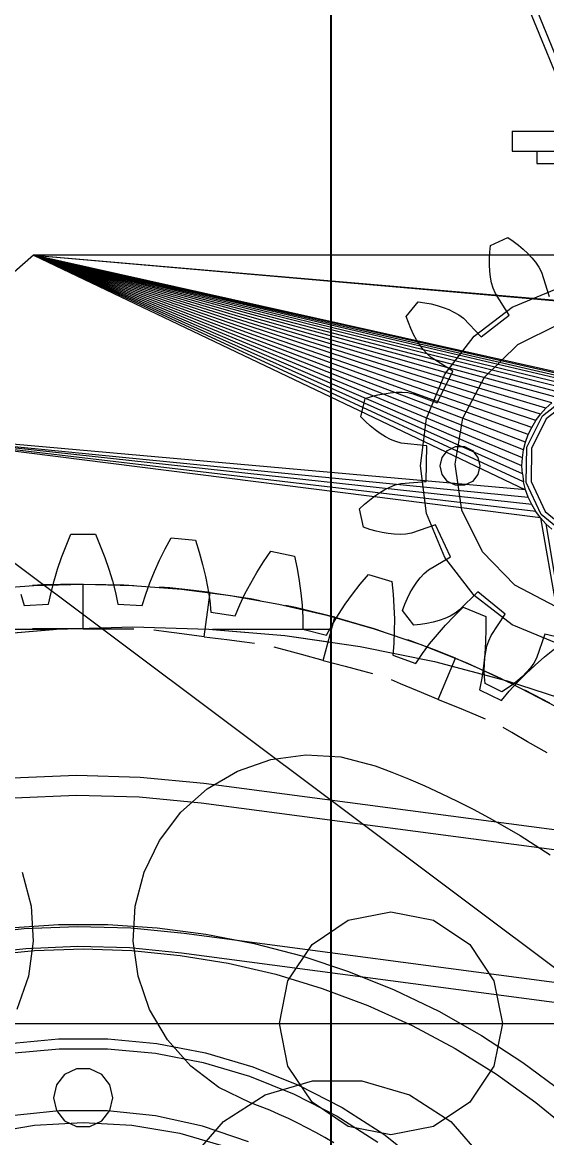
# Model space of a CAD drawing. Header units: millimetres. Extents: x -191664 to 191490, y -197311 to 10263.
# Drawn here: x 750.4 to 962, y -103306.2 to -102856 of the extents above; entities that cross this region are included whole.
import ezdxf

# ---------------------------------------------------------------- set-up
doc = ezdxf.new("R2010")
doc.units = ezdxf.units.MM
for name, color, linetype, lineweight in [('COTAS_P', 1, 'Continuous', 0), ('COTAS_R', 1, 'Continuous', 0), ('DET_briquetadora_lateral', 7, 'Continuous', 0), ('R15_COTAS_TRANSPORTE_P', 1, 'Continuous', 0)]:
    doc.layers.add(name, color=color, linetype=linetype, lineweight=lineweight)
doc.dimstyles.new('PLANTA_20', dxfattribs={"dimtxt": 50, "dimasz": 30, "dimexe": 30, "dimexo": 16, "dimgap": 20, "dimtad": 1, "dimtih": 1, "dimtoh": 1, "dimdec": 1, "dimzin": 0, "dimdsep": 46, "dimcen": 0.09, "dimadec": 0, "dimazin": 0, "dimtfac": 1, "dimtdec": 4, "dimtofl": 0, "dimtmove": 0, "dimatfit": 3, "dimfxl": 1, "dimtolj": 1, "dimtzin": 0, "dimarcsym": 0})

# ---------------------------------------------------------------- blocks, each defined once
blk = doc.blocks.new('*D77')
at = {"layer": 'COTAS_R', "color": 0, "lineweight": -2, "transparency": 16777216}
for p, q in [((91, -102532.75), (1205, -102532.75)), ((1175, -105170), (1175, -102562.75)), ((91, -105200), (1205, -105200))]:
    blk.add_line(p, q, dxfattribs=at)
at = {"layer": 'COTAS_R', "color": 0, "transparency": 16777216}
for points in [[(1170, -102562.75), (1180, -102562.75), (1175, -102532.75)], [(1170, -105170), (1180, -105170), (1175, -105200)]]:
    blk.add_solid(points, dxfattribs=at)
at = {"layer": 'Defpoints', "color": 0, "transparency": 16777216}
for p in [(75, -102532.75), (1175, -102532.75), (75, -105200)]:
    blk.add_point(p, dxfattribs=at)
blk = doc.blocks.new('*D78')
at = {"layer": 'COTAS_P', "color": 0, "lineweight": -2, "transparency": 16777216}
for p, q in [((1159, -102532.75), (845, -102532.75)), ((875, -105170), (875, -102562.75)), ((1159, -105200), (845, -105200))]:
    blk.add_line(p, q, dxfattribs=at)
at = {"layer": 'COTAS_P', "color": 0, "transparency": 16777216}
for points in [[(870, -102562.75), (880, -102562.75), (875, -102532.75)], [(870, -105170), (880, -105170), (875, -105200)]]:
    blk.add_solid(points, dxfattribs=at)
at = {"layer": 'Defpoints', "color": 0, "transparency": 16777216}
for p in [(875, -102532.75), (1175, -102532.75), (1175, -105200)]:
    blk.add_point(p, dxfattribs=at)
blk = doc.blocks.new('*D131')
at = {"layer": 'Defpoints', "color": 0, "transparency": 16777216}
for p in [(1100, -183968.15), (1139.8, -184162.66), (1104.62, -184212), (1304.62, -184212), (1304.62, -184212)]:
    blk.add_point(p, dxfattribs=at)
at = {"layer": 'R15_COTAS_TRANSPORTE_P', "color": 0, "lineweight": -2, "transparency": 16777216}
blk.add_arc((1304.62, -184212), 172.05, 140.0034, 169.9966, dxfattribs=at)
at = {"layer": 'R15_COTAS_TRANSPORTE_P', "color": 0, "transparency": 16777216}
for points in [[(1169.28, -184097.88), (1176.35, -184104.95), (1194.03, -184080.2)], [(1140.17, -184182.55), (1130.2, -184181.68), (1132.57, -184212)]]:
    blk.add_solid(points, dxfattribs=at)
blk = doc.blocks.new('*D133')
at = {"layer": 'Defpoints', "color": 0, "transparency": 16777216}
for p in [(439.69, -194147.98), (217.89, -194406.09), (-500, -194490), (-500, -194490), (500, -194490)]:
    blk.add_point(p, dxfattribs=at)
at = {"layer": 'R15_COTAS_TRANSPORTE_P', "color": 0, "lineweight": -2, "transparency": 16777216}
blk.add_arc((-500, -194490), 722.77, 2.37834, 17.62166, dxfattribs=at)
at = {"layer": 'R15_COTAS_TRANSPORTE_P', "color": 0, "transparency": 16777216}
for points in [[(184.12, -194272.81), (193.59, -194269.58), (179.18, -194242.8)], [(227.15, -194459.9), (217.15, -194460.11), (222.77, -194490)]]:
    blk.add_solid(points, dxfattribs=at)

msp = doc.modelspace()

# ---------------------------------------------------------------- linework, layer by layer
at = {"layer": 'DET_briquetadora_lateral', "color": 253, "true_color": 0xa8b8bb}
for p, q in [((825, -102532.75), (975, -102900)), ((978, -102900), (828, -102532.75))]:
    msp.add_line(p, q, dxfattribs=at)
at = {"layer": 'DET_briquetadora_lateral', "color": 8, "true_color": 0x6f7d84}
for p, q in [((948, -102900), (1402, -102900)), ((948, -102900), (948, -102908)), ((948, -102900), (974, -102900)), ((948, -102908), (1402, -102908)), ((948, -102908), (974, -102908))]:
    msp.add_line(p, q, dxfattribs=at)
at = {"layer": 'DET_briquetadora_lateral', "color": 9, "true_color": 0xaebbc0}
for p, q in [((958, -102908), (968, -102908)), ((958, -102908), (958, -102913)), ((958, -102913), (968, -102913))]:
    msp.add_line(p, q, dxfattribs=at)
at = {"layer": 'DET_briquetadora_lateral', "color": 9, "true_color": 0xb9c3c2}
for p, q in [((939.35, -102946.08), (946.25, -102942.86)), ((946.25, -102942.86), (948.47, -102944.35)), ((948.47, -102944.35), (950.56, -102945.91)), ((755, -102950), (675, -103020)), ((755, -102950), (953.42, -103044.63)), ((952.63, -103041.49), (755, -102950)), ((952.16, -103038.28), (755, -102950)), ((952, -103035.05), (755, -102950)), ((952.16, -103031.82), (755, -102950)), ((952.63, -103028.61), (755, -102950)), ((953.42, -103025.47), (755, -102950)), ((954.51, -103022.42), (755, -102950)), ((955.9, -103019.49), (755, -102950)), ((957.56, -103016.72), (755, -102950)), ((959.49, -103014.11), (755, -102950)), ((961.67, -103011.72), (755, -102950)), ((964.07, -103009.54), (755, -102950)), ((966.67, -103007.61), (755, -102950)), ((969.44, -103005.95), (755, -102950)), ((972.37, -103004.56), (755, -102950)), ((975.42, -103003.47), (755, -102950)), ((978.56, -103002.68), (755, -102950)), ((981.77, -103002.21), (755, -102950)), ((985, -103002.05), (755, -102950)), ((988.23, -103002.21), (755, -102950)), ((755, -102950), (1361.77, -103002.21)), ((1595, -102950), (755, -102950)), ((755, -102950), (1358.56, -103002.68)), ((938.91, -102951.34), (939.06, -102948.73)), ((939.06, -102948.73), (939.35, -102946.08)), ((950.56, -102945.91), (952.52, -102947.55)), ((952.52, -102947.55), (954.34, -102949.25)), ((954.34, -102949.25), (956.01, -102951.02)), ((938.9, -102953.89), (938.91, -102951.34)), ((939.03, -102956.38), (938.9, -102953.89)), ((956.01, -102951.02), (957.51, -102952.86)), ((957.51, -102952.86), (958.81, -102954.77)), ((939.31, -102958.8), (939.03, -102956.38)), ((939.76, -102961.13), (939.31, -102958.8)), ((958.81, -102954.77), (959.83, -102956.78)), ((959.83, -102956.78), (962.99, -102966.63)), ((940.38, -102963.35), (939.76, -102961.13)), ((941.27, -102965.42), (940.38, -102963.35)), ((948, -102970.96), (965.85, -102963.57)), ((946.77, -102974.18), (941.27, -102965.42)), ((905.27, -102974.7), (910.09, -102968.8)), ((910.09, -102968.8), (912.74, -102969.18)), ((912.74, -102969.18), (915.3, -102969.68)), ((915.3, -102969.68), (917.77, -102970.3)), ((917.77, -102970.3), (920.15, -102971.05)), ((920.15, -102971.05), (922.42, -102971.92)), ((922.42, -102971.92), (924.57, -102972.92)), ((932.67, -102982.72), (948, -102970.96)), ((906.16, -102977.21), (905.27, -102974.7)), ((924.57, -102972.92), (926.57, -102974.08)), ((926.57, -102974.08), (928.36, -102975.45)), ((928.36, -102975.45), (935.49, -102982.95)), ((935.49, -102982.95), (946.77, -102974.18)), ((907.16, -102979.63), (906.16, -102977.21)), ((908.25, -102981.93), (907.16, -102979.63)), ((950.36, -102986.06), (967.19, -102977.75)), ((909.45, -102984.12), (908.25, -102981.93)), ((910.75, -102986.17), (909.45, -102984.12)), ((920.91, -102998.05), (932.67, -102982.72)), ((936.91, -102999.16), (950.36, -102986.06)), ((912.16, -102988.08), (910.75, -102986.17)), ((913.69, -102989.81), (912.16, -102988.08)), ((915.39, -102991.29), (913.69, -102989.81)), ((924.15, -102996.8), (915.39, -102991.29)), ((913.52, -103015.9), (920.91, -102998.05)), ((917.78, -103009.59), (924.15, -102996.8)), ((928.18, -103015.78), (936.91, -102999.16)), ((886.98, -103015.27), (888.77, -103007.87)), ((888.77, -103007.87), (891.31, -103007.06)), ((891.31, -103007.06), (893.84, -103006.4)), ((893.84, -103006.4), (896.34, -103005.88)), ((896.34, -103005.88), (898.81, -103005.52)), ((898.81, -103005.52), (901.23, -103005.32)), ((901.23, -103005.32), (903.6, -103005.29)), ((903.6, -103005.29), (905.91, -103005.47)), ((905.91, -103005.47), (908.11, -103005.93)), ((908.11, -103005.93), (917.78, -103009.59)), ((960.24, -103014.78), (971.49, -103006.04)), ((972.33, -103007.86), (961.79, -103016.05)), ((959.49, -103014.11), (961.67, -103011.72)), ((961.67, -103011.72), (964.07, -103009.54)), ((888.87, -103017.15), (886.98, -103015.27)), ((890.82, -103018.89), (888.87, -103017.15)), ((911, -103035.05), (913.52, -103015.9)), ((925, -103034.28), (928.18, -103015.78)), ((953.9, -103027.53), (960.24, -103014.78)), ((961.79, -103016.05), (955.84, -103028)), ((955.9, -103019.49), (957.56, -103016.72)), ((957.56, -103016.72), (959.49, -103014.11)), ((675, -103020), (954.51, -103047.68)), ((953.42, -103044.63), (675, -103020)), ((675, -103020), (995, -103260)), ((959.49, -103055.98), (675, -103020)), ((957.56, -103053.38), (675, -103020)), ((955.9, -103050.61), (675, -103020)), ((892.81, -103020.49), (890.82, -103018.89)), ((894.84, -103021.94), (892.81, -103020.49)), ((896.9, -103023.23), (894.84, -103021.94)), ((954.51, -103022.42), (955.9, -103019.49)), ((899, -103024.33), (896.9, -103023.23)), ((901.13, -103025.23), (899, -103024.33)), ((903.3, -103025.83), (901.13, -103025.23)), ((913.58, -103026.99), (903.3, -103025.83)), ((952.63, -103028.61), (953.42, -103025.47)), ((953.42, -103025.47), (954.51, -103022.42)), ((913.4, -103041.28), (913.58, -103026.99)), ((919.79, -103031.58), (922.01, -103028.8)), ((922.01, -103028.8), (925.22, -103027.25)), ((925.22, -103027.25), (928.78, -103027.25)), ((928.78, -103027.25), (931.99, -103028.8)), ((931.99, -103028.8), (934.21, -103031.58)), ((952.16, -103031.82), (952.63, -103028.61)), ((953.71, -103041.77), (953.9, -103027.53)), ((955.84, -103028), (955.67, -103041.35)), ((913.52, -103054.2), (911, -103035.05)), ((919, -103035.05), (919.79, -103031.58)), ((919.79, -103038.52), (919, -103035.05)), ((927.7, -103052.86), (925, -103034.28)), ((934.21, -103031.58), (935, -103035.05)), ((935, -103035.05), (934.21, -103038.52)), ((952, -103035.05), (952.16, -103031.82)), ((952.16, -103038.28), (952, -103035.05)), ((922.01, -103041.3), (919.79, -103038.52)), ((934.21, -103038.52), (931.99, -103041.3)), ((952.16, -103038.28), (952.63, -103041.49)), ((894.53, -103045.84), (896.63, -103044.61)), ((896.63, -103044.61), (898.75, -103043.56)), ((898.75, -103043.56), (900.9, -103042.72)), ((900.9, -103042.72), (903.09, -103042.18)), ((903.09, -103042.18), (913.4, -103041.28)), ((925.22, -103042.85), (922.01, -103041.3)), ((928.78, -103042.85), (925.22, -103042.85)), ((931.99, -103041.3), (928.78, -103042.85)), ((953.42, -103044.63), (952.63, -103041.49)), ((954.51, -103047.68), (953.42, -103044.63)), ((959.73, -103054.68), (953.71, -103041.77)), ((955.67, -103041.35), (961.31, -103053.45)), ((888.45, -103050.48), (890.44, -103048.79)), ((890.44, -103048.79), (892.47, -103047.24)), ((892.47, -103047.24), (894.53, -103045.84)), ((955.9, -103050.61), (954.51, -103047.68)), ((886.5, -103052.31), (888.45, -103050.48)), ((888.1, -103059.76), (886.5, -103052.31)), ((936.01, -103069.69), (927.7, -103052.86)), ((957.56, -103053.38), (955.9, -103050.61)), ((959.49, -103055.98), (957.56, -103053.38)), ((961.31, -103053.45), (971.64, -103061.91)), ((920.91, -103072.05), (913.52, -103054.2)), ((959.49, -103055.98), (961.67, -103058.38)), ((959.49, -103055.98), (995, -103260)), ((970.75, -103063.7), (959.73, -103054.68)), ((768.09, -103067.25), (770.07, -103062.53)), ((770.07, -103062.53), (779.93, -103062.53)), ((779.93, -103062.53), (781.91, -103067.25)), ((890.63, -103060.63), (888.1, -103059.76)), ((893.14, -103061.36), (890.63, -103060.63)), ((895.62, -103061.93), (893.14, -103061.36)), ((898.08, -103062.36), (895.62, -103061.93)), ((900.5, -103062.62), (898.08, -103062.36)), ((902.87, -103062.71), (900.5, -103062.62)), ((905.17, -103062.59), (902.87, -103062.71)), ((907.39, -103062.19), (905.17, -103062.59)), ((917.15, -103058.78), (907.39, -103062.19)), ((923.19, -103071.73), (917.15, -103058.78)), ((964.07, -103060.56), (961.67, -103058.38)), ((961.67, -103058.38), (995, -103260)), ((808.09, -103068.53), (810.52, -103064.03)), ((810.52, -103064.03), (820.34, -103065)), ((820.34, -103065), (821.84, -103069.89)), ((766.29, -103071.97), (768.09, -103067.25)), ((781.91, -103067.25), (783.71, -103071.97)), ((805.83, -103073.06), (808.09, -103068.53)), ((821.84, -103069.89), (823.18, -103074.76)), ((847.77, -103073.73), (850.63, -103069.49)), ((850.63, -103069.49), (860.3, -103071.42)), ((860.3, -103071.42), (861.33, -103076.43)), ((949.11, -103083.13), (936.01, -103069.69)), ((764.66, -103076.7), (766.29, -103071.97)), ((783.71, -103071.97), (785.34, -103076.7)), ((803.75, -103077.6), (805.83, -103073.06)), ((823.18, -103074.76), (824.33, -103079.63)), ((845.08, -103078.01), (847.77, -103073.73)), ((914.29, -103077.01), (923.19, -103071.73)), ((932.67, -103087.38), (920.91, -103072.05)), ((763.24, -103081.43), (764.66, -103076.7)), ((785.34, -103076.7), (786.76, -103081.43)), ((801.87, -103082.17), (803.75, -103077.6)), ((824.33, -103079.63), (825.28, -103084.47)), ((842.57, -103082.33), (845.08, -103078.01)), ((861.33, -103076.43), (862.17, -103081.41)), ((886.75, -103082.8), (890.02, -103078.86)), ((890.02, -103078.86), (899.45, -103081.72)), ((909.53, -103082.01), (910.98, -103080.14)), ((910.98, -103080.14), (912.56, -103078.44)), ((912.56, -103078.44), (914.29, -103077.01)), ((735.32, -103084.76), (755.13, -103083.25)), ((758.58, -103083.09), (754.53, -103083.28)), ((755.13, -103083.25), (775, -103082.75)), ((765.89, -103082.86), (758.58, -103083.09)), ((762.03, -103086.15), (763.24, -103081.43)), ((775, -103082.75), (765.89, -103082.86)), ((775, -103100.75), (775, -103082.75)), ((775, -103082.75), (784.11, -103082.86)), ((775, -103082.75), (794.87, -103083.25)), ((784.11, -103082.86), (791.42, -103083.09)), ((786.76, -103081.43), (787.97, -103086.15)), ((791.42, -103083.09), (795.47, -103083.28)), ((794.87, -103083.25), (814.68, -103084.76)), ((800.2, -103086.75), (801.87, -103082.17)), ((809.88, -103084.3), (805.83, -103083.96)), ((817.15, -103085.02), (809.88, -103084.3)), ((814.68, -103084.76), (834.4, -103087.27)), ((826.2, -103086.11), (817.15, -103085.02)), ((825.28, -103084.47), (826.02, -103089.3)), ((840.25, -103086.69), (842.57, -103082.33)), ((862.17, -103081.41), (862.84, -103086.37)), ((883.65, -103086.79), (886.75, -103082.8)), ((899.45, -103081.72), (899.98, -103086.81)), ((906.92, -103086.18), (908.17, -103084.03)), ((908.17, -103084.03), (909.53, -103082.01)), ((965.73, -103091.87), (949.11, -103083.13)), ((749.8, -103086.75), (751.22, -103091.36)), ((761.06, -103090.88), (762.03, -103086.15)), ((787.97, -103086.15), (788.94, -103090.88)), ((798.78, -103091.36), (800.2, -103086.75)), ((823.85, -103103.95), (826.2, -103086.11)), ((826.02, -103089.3), (826.52, -103094.09)), ((826.2, -103086.11), (835.22, -103087.4)), ((834.4, -103087.27), (853.96, -103090.78)), ((835.22, -103087.4), (842.43, -103088.59)), ((838.14, -103091.09), (840.25, -103086.69)), ((842.43, -103088.59), (846.43, -103089.31)), ((862.84, -103086.37), (863.32, -103091.28)), ((880.73, -103090.85), (883.65, -103086.79)), ((899.98, -103086.81), (900.33, -103091.85)), ((904.7, -103090.85), (905.76, -103088.46)), ((905.76, -103088.46), (906.92, -103086.18)), ((934.17, -103085.86), (926.85, -103093.18)), ((948, -103099.14), (932.67, -103087.38)), ((945.22, -103094.92), (934.17, -103085.86)), ((751.22, -103091.36), (761.06, -103090.88)), ((788.94, -103090.88), (798.78, -103091.36)), ((826.52, -103094.09), (836.27, -103095.54)), ((836.27, -103095.54), (838.14, -103091.09)), ((853.96, -103090.78), (873.32, -103095.27)), ((860.57, -103092.2), (856.61, -103091.33)), ((867.69, -103093.86), (860.57, -103092.2)), ((863.32, -103091.28), (863.58, -103096.16)), ((876.52, -103096.12), (867.69, -103093.86)), ((877.99, -103094.96), (880.73, -103090.85)), ((900.33, -103091.85), (900.51, -103096.85)), ((903.75, -103093.34), (904.7, -103090.85)), ((908.42, -103099.35), (903.75, -103093.34)), ((924.66, -103095.64), (928.29, -103092.04)), ((926.85, -103093.18), (925.03, -103094.5)), ((928.29, -103092.04), (937.4, -103095.81)), ((863.58, -103096.16), (863.61, -103100.98)), ((871.86, -103113.5), (876.52, -103096.12)), ((873.32, -103095.27), (892.43, -103100.74)), ((875.46, -103099.13), (877.99, -103094.96)), ((876.52, -103096.12), (885.3, -103098.58)), ((885.3, -103098.58), (892.29, -103100.7)), ((900.51, -103096.85), (900.5, -103101.79)), ((913.65, -103098.61), (911.07, -103099.04)), ((916.14, -103098.05), (913.65, -103098.61)), ((918.53, -103097.37), (916.14, -103098.05)), ((920.83, -103096.56), (918.53, -103097.37)), ((923, -103095.61), (920.83, -103096.56)), ((921.18, -103099.31), (924.66, -103095.64)), ((925.03, -103094.5), (923, -103095.61)), ((937.4, -103095.81), (937.42, -103100.93)), ((939.5, -103103.54), (945.22, -103094.92)), ((758.58, -103100.75), (754.53, -103100.75)), ((765.89, -103100.75), (758.58, -103100.75)), ((775, -103100.75), (765.89, -103100.75)), ((775, -103100.75), (784.11, -103100.75)), ((784.11, -103100.75), (791.42, -103100.75)), ((791.42, -103100.75), (795.47, -103100.75)), ((807.57, -103101.81), (803.55, -103101.28)), ((814.82, -103102.76), (807.57, -103101.81)), ((823.85, -103103.95), (814.82, -103102.76)), ((863.61, -103100.98), (873.16, -103103.37)), ((873.16, -103103.37), (875.46, -103099.13)), ((892.29, -103100.7), (896.16, -103101.93)), ((892.43, -103100.74), (911.23, -103107.17)), ((900.5, -103101.79), (900.29, -103106.66)), ((911.07, -103099.04), (908.42, -103099.35)), ((914.75, -103106.88), (917.87, -103103.06)), ((917.87, -103103.06), (921.18, -103099.31)), ((937.42, -103100.93), (937.28, -103105.98)), ((965.85, -103106.53), (948, -103099.14)), ((961.25, -103102.89), (957.83, -103112.65)), ((975.14, -103106.25), (961.25, -103102.89)), ((823.85, -103103.95), (832.88, -103105.14)), ((832.88, -103105.14), (840.13, -103106.09)), ((840.13, -103106.09), (844.15, -103106.62)), ((900.29, -103106.66), (899.84, -103111.46)), ((909.81, -103106.64), (905.99, -103105.27)), ((916.65, -103109.22), (909.81, -103106.64)), ((911.23, -103107.17), (929.69, -103114.54)), ((911.82, -103110.79), (914.75, -103106.88)), ((937.28, -103105.98), (936.97, -103110.97)), ((937.88, -103107.79), (938.56, -103105.58)), ((938.56, -103105.58), (939.5, -103103.54)), ((856, -103109.25), (852.09, -103108.2)), ((863.06, -103111.14), (856, -103109.25)), ((871.86, -103113.5), (863.06, -103111.14)), ((899.84, -103111.46), (909.12, -103114.78)), ((909.12, -103114.78), (911.82, -103110.79)), ((925.11, -103112.61), (916.65, -103109.22)), ((936.97, -103110.97), (936.48, -103115.89)), ((937.03, -103112.51), (937.38, -103110.1)), ((937.38, -103110.1), (937.88, -103107.79)), ((957.3, -103115.45), (961.12, -103112.14)), ((961.12, -103112.14), (965.09, -103108.91)), ((871.86, -103113.5), (880.66, -103115.86)), ((880.66, -103115.86), (887.72, -103117.75)), ((918.22, -103129.24), (925.11, -103112.61)), ((925.11, -103112.61), (933.49, -103116.19)), ((929.69, -103114.54), (947.74, -103122.84)), ((933.49, -103116.19), (940.14, -103119.21)), ((936.48, -103115.89), (935.79, -103120.72)), ((936.78, -103117.55), (936.84, -103115)), ((936.84, -103115), (937.03, -103112.51)), ((953.64, -103118.86), (957.3, -103115.45)), ((955.42, -103116.51), (953.87, -103118.31)), ((956.76, -103114.63), (955.42, -103116.51)), ((957.83, -103112.65), (956.76, -103114.63)), ((887.72, -103117.75), (891.64, -103118.8)), ((935.79, -103120.72), (934.88, -103125.45)), ((936.87, -103120.16), (936.78, -103117.55)), ((937.08, -103122.82), (936.87, -103120.16)), ((940.14, -103119.21), (943.82, -103120.94)), ((950.16, -103122.35), (953.64, -103118.86)), ((952.16, -103120.04), (950.29, -103121.69)), ((953.87, -103118.31), (952.16, -103120.04)), ((903.05, -103122.96), (899.3, -103121.4)), ((909.8, -103125.75), (903.05, -103122.96)), ((934.88, -103125.45), (943.78, -103129.66)), ((943.9, -103126.21), (937.08, -103122.82)), ((946.16, -103124.78), (943.9, -103126.21)), ((948.29, -103123.27), (946.16, -103124.78)), ((946.86, -103125.95), (950.16, -103122.35)), ((947.74, -103122.84), (965.36, -103132.04)), ((950.29, -103121.69), (948.29, -103123.27)), ((956.73, -103127.39), (953.13, -103125.53)), ((918.22, -103129.24), (909.8, -103125.75)), ((918.22, -103129.24), (926.64, -103132.72)), ((943.78, -103129.66), (946.86, -103125.95)), ((963.18, -103130.84), (956.73, -103127.39)), ((926.64, -103132.72), (933.39, -103135.52)), ((933.39, -103135.52), (937.13, -103137.07)), ((947.91, -103142.68), (944.39, -103140.65)), ((954.23, -103146.33), (947.91, -103142.68)), ((962.12, -103150.89), (954.23, -103146.33)), ((850.72, -103153.55), (864.79, -103151.6)), ((864.79, -103151.6), (878.98, -103152.44)), ((878.98, -103152.44), (892.73, -103156.03)), ((837.29, -103158.2), (850.72, -103153.55)), ((892.73, -103156.03), (899.48, -103158.61)), ((772.26, -103160.01), (746.5, -103161.1)), ((798.03, -103160.72), (772.26, -103160.01)), ((823.69, -103163.22), (798.03, -103160.72)), ((825.02, -103165.39), (837.29, -103158.2)), ((899.48, -103158.61), (906.18, -103161.33)), ((906.18, -103161.33), (912.81, -103164.18)), ((814.4, -103174.83), (825.02, -103165.39)), ((2570, -103395.05), (823.69, -103163.22)), ((912.81, -103164.18), (919.39, -103167.18)), ((772.32, -103168.01), (747.12, -103169.08)), ((797.54, -103168.7), (772.32, -103168.01)), ((822.64, -103171.15), (797.54, -103168.7)), ((919.39, -103167.18), (925.9, -103170.32)), ((925.9, -103170.32), (932.34, -103173.59)), ((805.82, -103186.16), (814.4, -103174.83)), ((2568.95, -103402.98), (822.64, -103171.15)), ((932.34, -103173.59), (938.71, -103177.01)), ((938.71, -103177.01), (945, -103180.55)), ((945, -103180.55), (951.22, -103184.23)), ((799.61, -103198.94), (805.82, -103186.16)), ((951.22, -103184.23), (957.36, -103188.04)), ((957.36, -103188.04), (963.41, -103191.98)), ((750.39, -103198.94), (753.98, -103212.7)), ((796.02, -103212.7), (799.61, -103198.94)), ((753.98, -103212.7), (754.82, -103226.88)), ((795.18, -103226.88), (796.02, -103212.7)), ((881.9, -103218.43), (899.12, -103215.01)), ((899.12, -103215.01), (916.35, -103218.43)), ((745.23, -103221.43), (765.06, -103220.16)), ((765.06, -103220.16), (784.94, -103220.16)), ((784.94, -103220.16), (804.77, -103221.43)), ((867.31, -103228.19), (881.9, -103218.43)), ((916.35, -103218.43), (930.94, -103228.19)), ((804.77, -103221.43), (824.48, -103223.97)), ((824.48, -103223.97), (843.98, -103227.77)), ((754.82, -103226.88), (752.87, -103240.96)), ((797.13, -103240.96), (795.18, -103226.88)), ((843.98, -103227.77), (863.2, -103232.81)), ((857.55, -103242.79), (867.31, -103228.19)), ((930.94, -103228.19), (940.7, -103242.79)), ((735.84, -103232.57), (755.38, -103230.64)), ((755.38, -103230.64), (775, -103230)), ((775, -103230), (794.62, -103230.64)), ((794.62, -103230.64), (814.16, -103232.57)), ((814.16, -103232.57), (833.53, -103235.76)), ((863.2, -103232.81), (882.06, -103239.07)), ((833.53, -103235.76), (852.65, -103240.22)), ((752.87, -103240.96), (748.22, -103254.39)), ((801.78, -103254.39), (797.13, -103240.96)), ((852.65, -103240.22), (871.43, -103245.92)), ((882.06, -103239.07), (900.48, -103246.53)), ((854.12, -103260.01), (857.55, -103242.79)), ((871.43, -103245.92), (889.81, -103252.84)), ((900.48, -103246.53), (918.39, -103255.15)), ((940.7, -103242.79), (944.12, -103260.01)), ((808.97, -103266.65), (801.78, -103254.39)), ((889.81, -103252.84), (907.69, -103260.94)), ((918.39, -103255.15), (935.7, -103264.91)), ((555, -103260), (995, -103260)), ((857.55, -103277.23), (854.12, -103260.01)), ((944.12, -103260.01), (940.7, -103277.23)), ((907.69, -103260.94), (925, -103270.19)), ((935.7, -103264.91), (952.36, -103275.75)), ((745.26, -103268.13), (765.06, -103266.24)), ((765.06, -103266.24), (784.94, -103266.24)), ((784.94, -103266.24), (804.74, -103268.13)), ((804.74, -103268.13), (824.27, -103271.89)), ((818.41, -103277.28), (808.97, -103266.65)), ((745.83, -103272.09), (765.25, -103270.23)), ((765.25, -103270.23), (784.75, -103270.23)), ((784.75, -103270.23), (804.17, -103272.09)), ((804.17, -103272.09), (823.33, -103275.78)), ((824.27, -103271.89), (843.36, -103277.49)), ((925, -103270.19), (941.67, -103280.56)), ((772.33, -103278.3), (767.52, -103280.62)), ((777.67, -103278.3), (772.33, -103278.3)), ((782.48, -103280.62), (777.67, -103278.3)), ((829.74, -103285.86), (818.41, -103277.28)), ((823.33, -103275.78), (842.05, -103281.27)), ((843.36, -103277.49), (861.82, -103284.89)), ((867.31, -103291.83), (857.55, -103277.23)), ((940.7, -103277.23), (930.94, -103291.83)), ((952.36, -103275.75), (968.28, -103287.63)), ((767.52, -103280.62), (764.19, -103284.79)), ((785.81, -103284.79), (782.48, -103280.62)), ((842.05, -103281.27), (860.16, -103288.53)), ((848.42, -103288.79), (867.54, -103283.18)), ((867.54, -103283.18), (887.46, -103283.18)), ((887.46, -103283.18), (906.58, -103288.79)), ((941.67, -103280.56), (957.63, -103291.99)), ((764.19, -103284.79), (763, -103290)), ((787, -103290), (785.81, -103284.79)), ((842.52, -103292.06), (829.74, -103285.86)), ((861.82, -103284.89), (879.5, -103294)), ((763, -103290), (764.19, -103295.21)), ((785.81, -103295.21), (787, -103290)), ((831.66, -103299.56), (848.42, -103288.79)), ((846.4, -103293.54), (842.52, -103292.06)), ((860.16, -103288.53), (877.5, -103297.46)), ((881.9, -103301.58), (867.31, -103291.83)), ((906.58, -103288.79), (923.34, -103299.56)), ((930.94, -103291.83), (916.35, -103301.58)), ((957.63, -103291.99), (972.8, -103304.45)), ((765.26, -103295.26), (745.88, -103297.37)), ((764.19, -103295.21), (767.52, -103299.38)), ((784.74, -103295.26), (765.26, -103295.26)), ((782.48, -103299.38), (785.81, -103295.21)), ((804.12, -103297.37), (784.74, -103295.26)), ((850.24, -103295.1), (846.4, -103293.54)), ((854.04, -103296.74), (850.24, -103295.1)), ((857.81, -103298.46), (854.04, -103296.74)), ((879.5, -103294), (896.23, -103304.75)), ((767.52, -103299.38), (772.33, -103301.7)), ((777.67, -103301.7), (782.48, -103299.38)), ((823.16, -103301.56), (804.12, -103297.37)), ((818.61, -103314.62), (831.66, -103299.56)), ((861.54, -103300.26), (857.81, -103298.46)), ((865.24, -103302.14), (861.54, -103300.26)), ((877.5, -103297.46), (893.91, -103308.01)), ((923.34, -103299.56), (936.39, -103314.62)), ((772.33, -103301.7), (777.67, -103301.7)), ((841.62, -103307.78), (823.16, -103301.56)), ((868.89, -103304.09), (865.24, -103302.14)), ((872.5, -103306.13), (868.89, -103304.09)), ((899.12, -103305.01), (881.9, -103301.58)), ((896.23, -103304.75), (911.87, -103317.05)), ((916.35, -103301.58), (899.12, -103305.01)), ((876.07, -103308.23), (872.5, -103306.13))]:
    msp.add_line(p, q, dxfattribs=at)
at = {"layer": 'DET_briquetadora_lateral', "color": 117, "true_color": 0x28865c}
for p, q in [((762.84, -103101), (715, -103101)), ((733.65, -103103.51), (764.26, -103100.88)), ((733.65, -103103.51), (762.84, -103101)), ((764.26, -103100.88), (795, -103100)), ((795, -103100), (825.74, -103100.88)), ((825.74, -103100.88), (856.35, -103103.51)), ((827.16, -103101), (856.35, -103103.51)), ((875, -103101), (827.16, -103101)), ((875, -103101), (875, -103106.19)), ((856.35, -103103.51), (875, -103106.19)), ((856.35, -103103.51), (886.69, -103107.88)), ((886.69, -103107.88), (916.64, -103113.97)), ((916.64, -103113.97), (946.08, -103121.76)), ((946.08, -103121.76), (974.86, -103131.21)), ((736.06, -103304.39), (755.41, -103301.1)), ((755.41, -103301.1), (775, -103300)), ((775, -103300), (794.59, -103301.1)), ((794.59, -103301.1), (813.94, -103304.39)), ((813.94, -103304.39), (832.8, -103309.82))]:
    msp.add_line(p, q, dxfattribs=at)
at = {"layer": 'DET_briquetadora_lateral', "color": 117, "true_color": 0x376c5b}
for p, q in [((751.2, -103221.92), (729.81, -103224.32)), ((772.71, -103221.01), (751.2, -103221.92)), ((794.24, -103221.6), (772.71, -103221.01)), ((815.67, -103223.69), (794.24, -103221.6)), ((2561.98, -103455.52), (815.67, -103223.69)), ((772.77, -103229.01), (751.82, -103229.89)), ((793.74, -103229.58), (772.77, -103229.01)), ((751.82, -103229.89), (730.98, -103232.24)), ((814.61, -103231.62), (793.74, -103229.58)), ((2560.92, -103463.45), (814.61, -103231.62))]:
    msp.add_line(p, q, dxfattribs=at)

# ---------------------------------------------------------------- dimensions: what is measured, and where the dimension line sits
at = {"layer": 'COTAS_P'}
dim = msp.add_aligned_dim(p1=(1175, -105200), p2=(1175, -102532.75), distance=300, text='<> P', dimstyle='PLANTA_20', dxfattribs=at)
dim.commit()
dim.dimension.update_dxf_attribs({"geometry": '*D78', "text_midpoint": (875, -103866.375)})
at = {"layer": 'COTAS_R'}
dim = msp.add_aligned_dim(p1=(75, -105200), p2=(75, -102532.75), distance=-1100, text='<> R', dimstyle='PLANTA_20', dxfattribs=at)
dim.commit()
dim.dimension.update_dxf_attribs({"geometry": '*D77', "text_midpoint": (1175, -103866.375)})
at = {"layer": 'R15_COTAS_TRANSPORTE_P'}
for base, line1, line2, picture, middle in [((217.89, -194406.09), ((-500, -194490), (500, -194490)), ((-500, -194490), (439.69, -194147.98)), '*D133', (191490.46, -33543.69)), ((1139.8, -184162.66), ((1304.62, -184212), (1104.62, -184212)), ((1304.62, -184212), (1100, -183968.15)), '*D131', (-166426.35, -78863.51))]:
    dim = msp.add_angular_dim_2l(base=base, line1=line1, line2=line2, dimstyle='PLANTA_20', dxfattribs=at)
    dim.commit()
    dim.dimension.update_dxf_attribs({"geometry": picture, "text_midpoint": middle})

doc.saveas('drawing.dxf')
